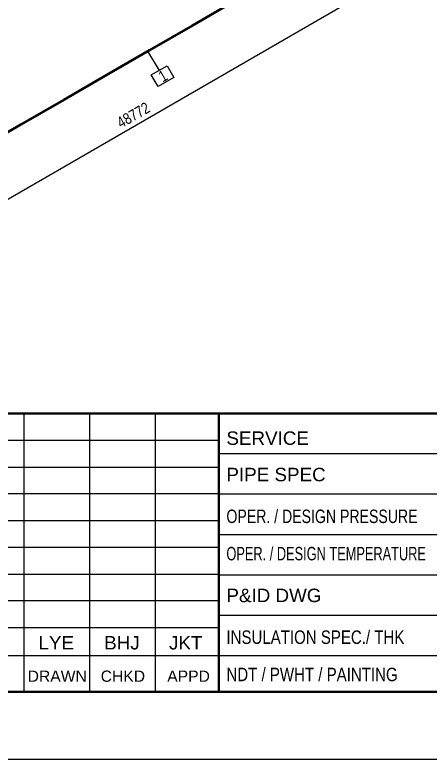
# Model space of a CAD drawing. Header units: millimetres. Extents: x 0 to 594, y 0 to 420.
# Drawn here: x 263.1 to 355.7, y 0 to 165.8 of the extents above; entities that cross this region are included whole.
import ezdxf
from ezdxf import colors
from ezdxf.entities.mleader import LeaderData, LeaderLine
from ezdxf.enums import TextEntityAlignment as Align
from ezdxf.math import Vec2, Vec3

# ---------------------------------------------------------------- set-up
doc = ezdxf.new("R2010")
doc.units = ezdxf.units.MM
doc.header["$LTSCALE"] = 0.25
doc.layers.add('주석', color=7, linetype='Continuous')
doc.layers.add('치수', color=1, linetype='Continuous')
doc.layers.add('파이프 작은 보어', color=30, linetype='Continuous', lineweight=50)
doc.styles.add('AdskIsoAnnotation', font='arial.ttf', dxfattribs={"width": 0.8, "height": 1})
doc.styles.add('AdskIsoMetric', font='arial.ttf', dxfattribs={"width": 0.8, "height": 2.5})
doc.styles.add('AdskIsoMetric-30', font='arial.ttf', dxfattribs={"width": 0.8, "height": 2.5})
doc.styles.add('RomanS', font='arial.ttf')
doc.styles.get("Standard").update_dxf_attribs({"font": 'arial.ttf'})
doc.dimstyles.new('AdskIsoMetric', dxfattribs={"dimtxt": 2.5, "dimasz": 2.5, "dimexe": 1, "dimexo": 2, "dimgap": 0.8, "dimtad": 1, "dimdec": 0, "dimrnd": 1, "dimzin": 0, "dimdsep": 46, "dimtxsty": 'AdskIsoMetric', "dimcen": 0, "dimclrt": 7, "dimadec": 0, "dimazin": 0, "dimtfac": 1, "dimtdec": 0, "dimtmove": 1, "dimatfit": 3, "dimfxl": 0, "dimfrac": 2, "dimtolj": 1, "dimtzin": 0, "dimarcsym": 0})

# ---------------------------------------------------------------- blocks, each defined once
blk = doc.blocks.new('*D64')
at = {"layer": 'Defpoints', "color": 0}
for p in [(327.1071860041645, 177.5651462990851), (230.4478596245047, 121.7588581619015), (243.4382406818893, 114.2588581629764)]:
    blk.add_point(p, dxfattribs=at)
at = {"layer": '치수', "color": 0, "lineweight": -2}
for p, q in [((329.1071860040669, 176.4104457609826), (341.0975670615003, 169.4877960311088)), ((337.9325035524003, 168.8151462996192), (245.603304191038, 115.5088581635174)), ((232.4478596244071, 120.604157623799), (244.4382406818404, 113.6815078939252))]:
    blk.add_line(p, q, dxfattribs=at)
at = {"layer": '치수', "color": 0}
for points in [[(337.7241702189768, 169.1759902178106), (338.1408368858238, 168.4543023814277), (340.0975670615491, 170.0651463001601)], [(245.3949708576145, 115.8697020817088), (245.8116375244615, 115.1480142453259), (243.4382406818893, 114.2588581629764)]]:
    blk.add_solid(points, dxfattribs=at)
at = {"layer": '치수', "color": 7, "insert": (289.5007516980863, 143.4709431490591), "char_height": 2.5, "attachment_point": 5, "rotation": 30.00000001431475, "style": 'AdskIsoMetric-30'}
blk.add_mtext('\\A1;48772', dxfattribs=at)
blk = doc.blocks.new('AnnoRect')
at = {"color": 0, "linetype": 'ByBlock', "lineweight": -2}
blk.add_wipeout([(-0.8095147142857141, -0.5999939999999999), (-0.8095147142857141, 0.5999939999999997), (0.8095147142857136, 0.5999939999999997), (0.8095147142857136, -0.5999939999999997)], dxfattribs=at)
blk.add_lwpolyline([(-0.8095147142857141, -0.5999939999999999), (-0.8095147142857141, 0.5999940000000001), (0.8095147142857141, 0.5999940000000004), (0.8095147142857141, -0.5999939999999997)], close=True, dxfattribs=at)
at = {"color": 0, "linetype": 'ByBlock', "lineweight": -2, "style": 'AdskIsoAnnotation', "width": 0.8}
blk.add_attdef('XX', text='', height=1, dxfattribs=at).set_placement((0, 0), align=Align.MIDDLE_CENTER)

msp = doc.modelspace()

# ---------------------------------------------------------------- linework, layer by layer
at = {"linetype": 'ByBlock', "lineweight": -2}
for p, q in [((265.0815897872226, 76.99999932018395), (265.0815897872226, 15.06869894198888)), ((279.7210598928934, 76.99999932018395), (279.7210598928934, 15.06869894198888)), ((294.3605299985643, 76.99999932018395), (294.3605299985643, 15.06869894198888))]:
    msp.add_line(p, q, dxfattribs=at)
for p, q in [((308.5762502482962, 70.99999932018392), (154.0000001042354, 70.99999932018392)), ((415.0000001042354, 67.99999932018392), (308.5762502482962, 67.99999932018392)), ((308.5762502482962, 64.99999932018392), (154.0000001042354, 64.99999932018392)), ((308.5762502482962, 59.0760464589888), (154.0000001042354, 59.0760464589888)), ((415.0000001042354, 58.99999932018395), (308.5762502482962, 58.99999932018395)), ((308.5762502482962, 53.0760464589888), (154.0000001042354, 53.0760464589888)), ((415.0000001042354, 49.99999932018395), (308.5762502482962, 49.99999932018395)), ((308.5762502482962, 47.15209359779368), (154.0000001042354, 47.15209359779368)), ((308.5762502482962, 41.15209359779368), (154.0000001042354, 41.15209359779368)), ((415.0000001042354, 40.99999932018395), (308.5762502482962, 40.99999932018395)), ((308.5762502482962, 35.22814073659856), (154.0000001042354, 35.22814073659856)), ((415.0000001042354, 31.99999932018395), (308.5762502482962, 31.99999932018395)), ((308.5762502482962, 29.22814073659856), (154.0000001042354, 29.22814073659856)), ((308.5762502482962, 22.99999932018395), (154.0000001042354, 22.99999932018395)), ((415.0000001042354, 22.99999932018395), (308.5762502482962, 22.99999932018395))]:
    msp.add_line(p, q)
at = {"linetype": 'ByBlock', "lineweight": -2, "const_width": 0.5}
for points in [[(415.0000001042354, 76.99999932018392), (154.0000001042354, 76.99999932018395), (154.0000001042354, 14.99999932018393)], [(308.5762502482962, 76.99999932018395), (308.5762502482962, 15.13283872408425)]]:
    msp.add_lwpolyline(points, dxfattribs=at)
at = {"layer": '파이프 작은 보어'}
for points in [[(312.2424712942012, 168.9829992549089), (302.6810574423581, 163.4627143905268)], [(302.6810574423581, 163.4627143905268), (293.1196435911298, 157.9424295265012)], [(293.1196435911298, 157.9424295265012), (283.5582297399124, 152.4221446624756)], [(283.5582297399124, 152.4221446624756), (273.996815888706, 146.9018597984718)], [(273.996815888706, 146.9018597984718), (264.4354020371393, 141.3815749342534)], [(264.4354020371393, 141.3815749342534), (254.87398818558, 135.8612900700314)]]:
    msp.add_lwpolyline(points, dxfattribs=at)

# ---------------------------------------------------------------- texts
at = {"color": 7, "linetype": 'ByBlock', "lineweight": -2, "style": 'RomanS'}
for s, p in [('SERVICE', (310.25, 70.00596988026615)), ('PIPE SPEC', (310.25, 61.89763654810696)), ('P&ID DWG ', (310.25, 34.9726358070228))]:
    msp.add_text(s, height=3, dxfattribs=at).set_placement(p)
for s, width, p in [('OPER. / DESIGN PRESSURE', 0.75, (310.25, 52.58930247134127)), ('OPER. / DESIGN TEMPERATURE', 0.68, (310.25, 44.28096913918203)), ('INSULATION SPEC./ THK', 0.8, (310.25, 25.66430247486355)), ('NDT / PWHT / PAINTING', 0.8, (310.25, 17.35596914270437))]:
    msp.add_text(s, height=3, dxfattribs=dict(at, width=width)).set_placement(p)
for s, p in [('DRAWN', (272.5301866434816, 17.22451142579794)), ('CHKD', (287.1696567491524, 17.22451142579794)), ('APPD', (301.8091268548233, 17.22451142579794))]:
    msp.add_text(s, height=2.5, dxfattribs=at).set_placement(p, align=Align.CENTER)
at = {"color": 7}
for tag, p in [('LYE', (272.3199524787133, 24.42432418939788)), ('BHJ', (286.9594225843841, 24.42432418939788)), ('JKT', (301.1751428341161, 24.42432418939788))]:
    msp.add_attdef(tag, text='', height=3, dxfattribs=at).set_placement(p, align=Align.CENTER)

# ---------------------------------------------------------------- dimensions: what is measured, and where the dimension line sits
at = {"layer": '치수'}
dim = msp.add_linear_dim(base=(243.4382406818893, 114.2588581629764), p1=(327.1071860041645, 177.5651462990851), p2=(230.4478596245047, 121.7588581619015), angle=210.0000000143148, text='48772', dimstyle='AdskIsoMetric', override={"dimtad": 0, "dimlfac": 436.9776717743089, "dimtxsty": 'AdskIsoMetric-30', "dimse1": 0, "dimse2": 0, "dimsd1": 0, "dimsd2": 0, "dimtmove": 1}, dxfattribs=at)
dim.commit()
dim.dimension.update_dxf_attribs({"geometry": '*D64', "text_midpoint": (289.5007516980863, 143.4709431490591), "dimtype": 160})

# ---------------------------------------------------------------- leaders
at = {"layer": '주석'}
ml = msp.add_multileader_mtext('Standard', dxfattribs=at)
ml.set_content('')
ml.set_leader_properties()
ml.build(insert=Vec2(0, 0))
ml.multileader.update_dxf_attribs({"dogleg_length": 0, "arrow_head_size": 0})
ctx = ml.context
ctx.base_point, ctx.arrow_head_size, ctx.plane_origin = Vec3(295.2302965916666, 153.429524650209), 0, Vec3(0, 13.14187963315226)
notes = []
notes.append((ctx, [(0, (1, 1, 0), (295.2302965916666, 153.429524650209), (-1, 0), 0, [(0, [(292.683262625387, 157.6904848583191)], 0, [])])]))
ctx.mtext, ml.multileader.dxf.content_type = None, 0
for ctx, leaders in notes:
    for number, flags, end, landing, length, lines in leaders:
        leader = LeaderData()
        leader.index, (leader.has_last_leader_line, leader.has_dogleg_vector, leader.attachment_direction) = number, flags
        leader.last_leader_point, leader.dogleg_vector, leader.dogleg_length = Vec3(end), Vec3(landing), length
        for number, points, colour, breaks in lines:
            line = LeaderLine()
            line.index, line.vertices, line.color, line.breaks = number, Vec3.list(points), colors.encode_raw_color(colour), breaks
            leader.lines.append(line)
        ctx.leaders.append(leader)

# ---------------------------------------------------------------- next in the draw order: block references
ref = msp.add_blockref('AnnoRect', (295.9999999999985, 152.1418796331521), dxfattribs=dict(at, xscale=2.5, yscale=2.5, zscale=2.5, rotation=30.00000001431475))
ref.add_attrib('XX_001', '1', (296.0450879620652, 150.7186281031747), dxfattribs={"layer": '0', "color": 0, "linetype": 'ByBlock', "lineweight": -2, "height": 2.5, "rotation": 30.00000001431475, "style": 'AdskIsoAnnotation', "width": 0.8})

# ---------------------------------------------------------------- next in the draw order: linework, layer by layer
msp.add_lwpolyline([(0, 0), (594, 0), (594, 420), (0, 420)], close=True)
at = {"const_width": 0.5}
msp.add_lwpolyline([(15, 15), (579, 15), (579, 405.0000000000001), (15, 405)], close=True, dxfattribs=at)

doc.saveas('drawing.dxf')
